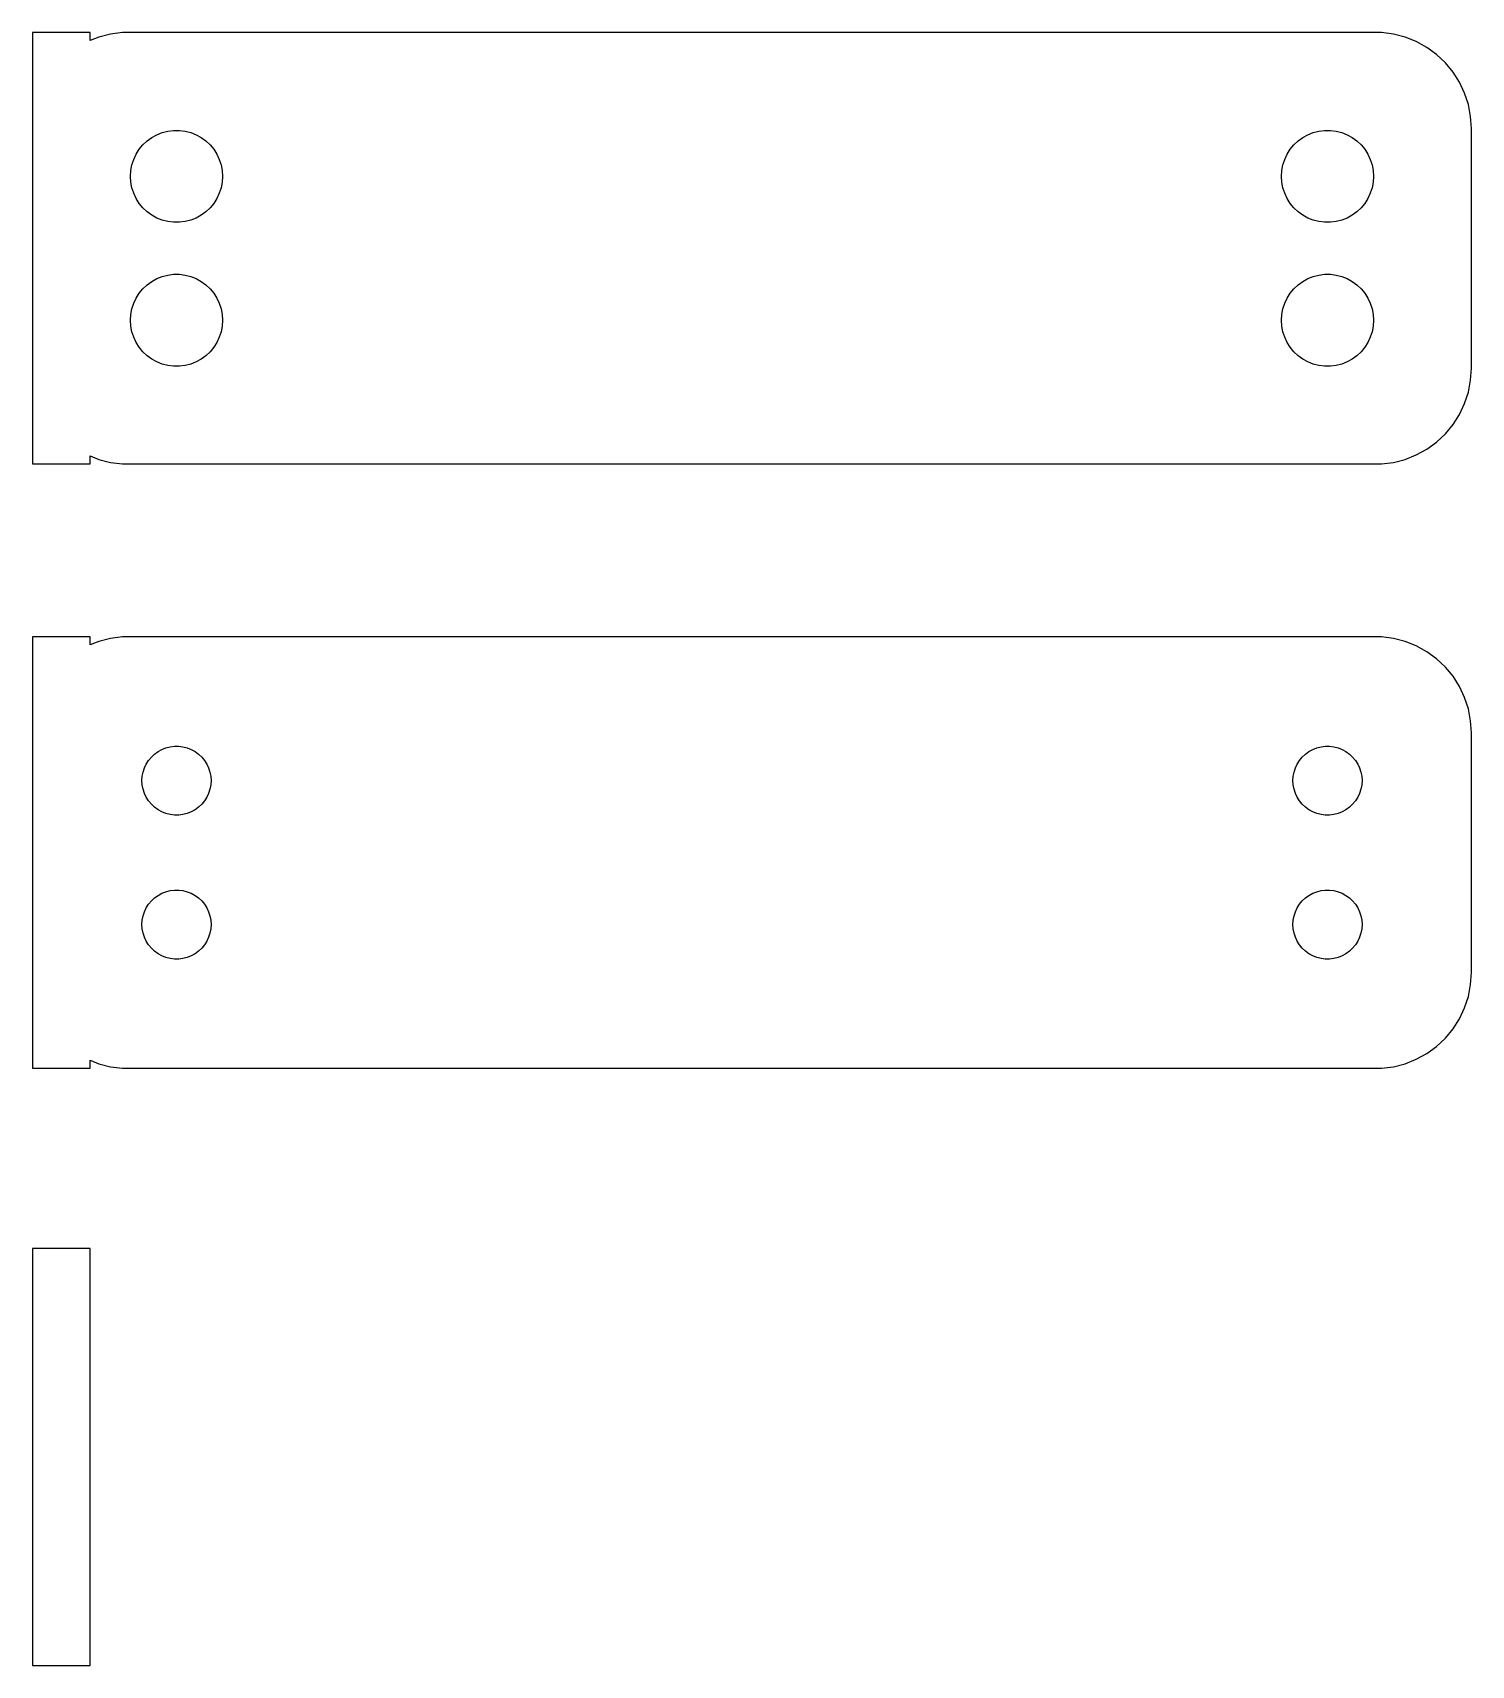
# Model space of a CAD drawing. Header units: metres. Extents: x -37.5 to 37.5, y -10.9 to 74.2.
import ezdxf

# ---------------------------------------------------------------- set-up
doc = ezdxf.new("R2010")
doc.units = ezdxf.units.M

msp = doc.modelspace()

# ---------------------------------------------------------------- linework, layer by layer
for p, q in [((-34.5, 74.2401), (-37.5, 74.2401)), ((-37.5, 74.2401), (-37.5, 51.7599)), ((-34.5, 73.8252), (-34.5, 74.2401)), ((-33.4369, 74.1614), (-34.0451, 74.0053)), ((-32.8139, 74.2401), (-33.4369, 74.1614)), ((32.8139, 74.2401), (-32.8139, 74.2401)), ((33.4369, 74.1614), (32.8139, 74.2401)), ((34.0451, 74.0053), (33.4369, 74.1614)), ((-34.0451, 74.0053), (-34.5, 73.8252)), ((34.6289, 73.7741), (34.0451, 74.0053)), ((35.1791, 73.4716), (34.6289, 73.7741)), ((35.6871, 73.1026), (35.1791, 73.4716)), ((36.1448, 72.6727), (35.6871, 73.1026)), ((36.5451, 72.1889), (36.1448, 72.6727)), ((36.8815, 71.6588), (36.5451, 72.1889)), ((37.1489, 71.0906), (36.8815, 71.6588)), ((37.3429, 70.4934), (37.1489, 71.0906)), ((37.4606, 69.8767), (37.3429, 70.4934)), ((37.5, 69.25), (37.4606, 69.8767)), ((-31.0219, 68.9216), (-30.7416, 69.0325)), ((-30.7416, 69.0325), (-30.4497, 69.1075)), ((-30.4497, 69.1075), (-30.1507, 69.1453)), ((-30.1507, 69.1453), (-29.8493, 69.1453)), ((-29.8493, 69.1453), (-29.5503, 69.1075)), ((-29.5503, 69.1075), (-29.2583, 69.0325)), ((-29.2583, 69.0325), (-28.9781, 68.9216)), ((28.9781, 68.9216), (29.2583, 69.0325)), ((29.2583, 69.0325), (29.5503, 69.1075)), ((29.5503, 69.1075), (29.8493, 69.1453)), ((29.8493, 69.1453), (30.1507, 69.1453)), ((30.1507, 69.1453), (30.4497, 69.1075)), ((30.4497, 69.1075), (30.7416, 69.0325)), ((30.7416, 69.0325), (31.0219, 68.9216)), ((37.5, 56.75), (37.5, 69.25)), ((-32.1031, 67.9062), (-31.9416, 68.1607)), ((-31.9416, 68.1607), (-31.7495, 68.3929)), ((-31.7495, 68.3929), (-31.5298, 68.5992)), ((-31.5298, 68.5992), (-31.286, 68.7764)), ((-31.286, 68.7764), (-31.0219, 68.9216)), ((-28.9781, 68.9216), (-28.714, 68.7764)), ((-28.714, 68.7764), (-28.4702, 68.5992)), ((-28.4702, 68.5992), (-28.2505, 68.3929)), ((-28.2505, 68.3929), (-28.0583, 68.1607)), ((-28.0583, 68.1607), (-27.8969, 67.9062)), ((27.8969, 67.9062), (28.0583, 68.1607)), ((28.0583, 68.1607), (28.2505, 68.3929)), ((28.2505, 68.3929), (28.4702, 68.5992)), ((28.4702, 68.5992), (28.714, 68.7764)), ((28.714, 68.7764), (28.9781, 68.9216)), ((31.0219, 68.9216), (31.286, 68.7764)), ((31.286, 68.7764), (31.5298, 68.5992)), ((31.5298, 68.5992), (31.7495, 68.3929)), ((31.7495, 68.3929), (31.9416, 68.1607)), ((31.9416, 68.1607), (32.1031, 67.9062)), ((-32.3811, 67.0508), (-32.3246, 67.3468)), ((-32.3246, 67.3468), (-32.2315, 67.6335)), ((-32.2315, 67.6335), (-32.1031, 67.9062)), ((-27.8969, 67.9062), (-27.7685, 67.6335)), ((-27.7685, 67.6335), (-27.6754, 67.3468)), ((-27.6754, 67.3468), (-27.6189, 67.0508)), ((27.6189, 67.0508), (27.6754, 67.3468)), ((27.6754, 67.3468), (27.7685, 67.6335)), ((27.7685, 67.6335), (27.8969, 67.9062)), ((32.1031, 67.9062), (32.2315, 67.6335)), ((32.2315, 67.6335), (32.3246, 67.3468)), ((32.3246, 67.3468), (32.3811, 67.0508)), ((-32.4, 66.75), (-32.3811, 67.0508)), ((-32.3811, 66.4492), (-32.4, 66.75)), ((-32.3246, 66.1531), (-32.3811, 66.4492)), ((-27.6189, 66.4492), (-27.6754, 66.1531)), ((-27.6189, 67.0508), (-27.6, 66.75)), ((-27.6, 66.75), (-27.6189, 66.4492)), ((27.6, 66.75), (27.6189, 67.0508)), ((27.6189, 66.4492), (27.6, 66.75)), ((27.6754, 66.1531), (27.6189, 66.4492)), ((32.3811, 66.4492), (32.3246, 66.1531)), ((32.3811, 67.0508), (32.4, 66.75)), ((32.4, 66.75), (32.3811, 66.4492)), ((-32.2315, 65.8665), (-32.3246, 66.1531)), ((-32.1031, 65.5938), (-32.2315, 65.8665)), ((-31.9416, 65.3393), (-32.1031, 65.5938)), ((-27.8969, 65.5938), (-28.0583, 65.3393)), ((-27.7685, 65.8665), (-27.8969, 65.5938)), ((-27.6754, 66.1531), (-27.7685, 65.8665)), ((27.7685, 65.8665), (27.6754, 66.1531)), ((27.8969, 65.5938), (27.7685, 65.8665)), ((28.0583, 65.3393), (27.8969, 65.5938)), ((32.1031, 65.5938), (31.9416, 65.3393)), ((32.2315, 65.8665), (32.1031, 65.5938)), ((32.3246, 66.1531), (32.2315, 65.8665)), ((-31.7495, 65.1071), (-31.9416, 65.3393)), ((-31.5298, 64.9008), (-31.7495, 65.1071)), ((-31.286, 64.7236), (-31.5298, 64.9008)), ((-31.0219, 64.5784), (-31.286, 64.7236)), ((-28.714, 64.7236), (-28.9781, 64.5784)), ((-28.4702, 64.9008), (-28.714, 64.7236)), ((-28.2505, 65.1071), (-28.4702, 64.9008)), ((-28.0583, 65.3393), (-28.2505, 65.1071)), ((28.2505, 65.1071), (28.0583, 65.3393)), ((28.4702, 64.9008), (28.2505, 65.1071)), ((28.714, 64.7236), (28.4702, 64.9008)), ((28.9781, 64.5784), (28.714, 64.7236)), ((31.286, 64.7236), (31.0219, 64.5784)), ((31.5298, 64.9008), (31.286, 64.7236)), ((31.7495, 65.1071), (31.5298, 64.9008)), ((31.9416, 65.3393), (31.7495, 65.1071)), ((-30.7416, 64.4675), (-31.0219, 64.5784)), ((-30.4497, 64.3925), (-30.7416, 64.4675)), ((-30.1507, 64.3547), (-30.4497, 64.3925)), ((-29.8493, 64.3547), (-30.1507, 64.3547)), ((-29.5503, 64.3925), (-29.8493, 64.3547)), ((-29.2583, 64.4675), (-29.5503, 64.3925)), ((-28.9781, 64.5784), (-29.2583, 64.4675)), ((29.2583, 64.4675), (28.9781, 64.5784)), ((29.5503, 64.3925), (29.2583, 64.4675)), ((29.8493, 64.3547), (29.5503, 64.3925)), ((30.1507, 64.3547), (29.8493, 64.3547)), ((30.4497, 64.3925), (30.1507, 64.3547)), ((30.7416, 64.4675), (30.4497, 64.3925)), ((31.0219, 64.5784), (30.7416, 64.4675)), ((-31.5298, 61.0992), (-31.286, 61.2764)), ((-31.286, 61.2764), (-31.0219, 61.4216)), ((-31.0219, 61.4216), (-30.7416, 61.5325)), ((-30.7416, 61.5325), (-30.4497, 61.6075)), ((-30.4497, 61.6075), (-30.1507, 61.6453)), ((-30.1507, 61.6453), (-29.8493, 61.6453)), ((-29.8493, 61.6453), (-29.5503, 61.6075)), ((-29.5503, 61.6075), (-29.2583, 61.5325)), ((-29.2583, 61.5325), (-28.9781, 61.4216)), ((-28.9781, 61.4216), (-28.714, 61.2764)), ((-28.714, 61.2764), (-28.4702, 61.0992)), ((28.4702, 61.0992), (28.714, 61.2764)), ((28.714, 61.2764), (28.9781, 61.4216)), ((28.9781, 61.4216), (29.2583, 61.5325)), ((29.2583, 61.5325), (29.5503, 61.6075)), ((29.5503, 61.6075), (29.8493, 61.6453)), ((29.8493, 61.6453), (30.1507, 61.6453)), ((30.1507, 61.6453), (30.4497, 61.6075)), ((30.4497, 61.6075), (30.7416, 61.5325)), ((30.7416, 61.5325), (31.0219, 61.4216)), ((31.0219, 61.4216), (31.286, 61.2764)), ((31.286, 61.2764), (31.5298, 61.0992)), ((-32.1031, 60.4062), (-31.9416, 60.6607)), ((-31.9416, 60.6607), (-31.7495, 60.8929)), ((-31.7495, 60.8929), (-31.5298, 61.0992)), ((-28.4702, 61.0992), (-28.2505, 60.8929)), ((-28.2505, 60.8929), (-28.0583, 60.6607)), ((-28.0583, 60.6607), (-27.8969, 60.4062)), ((27.8969, 60.4062), (28.0583, 60.6607)), ((28.0583, 60.6607), (28.2505, 60.8929)), ((28.2505, 60.8929), (28.4702, 61.0992)), ((31.5298, 61.0992), (31.7495, 60.8929)), ((31.7495, 60.8929), (31.9416, 60.6607)), ((31.9416, 60.6607), (32.1031, 60.4062)), ((-32.3811, 59.5508), (-32.3246, 59.8469)), ((-32.3246, 59.8469), (-32.2315, 60.1335)), ((-32.2315, 60.1335), (-32.1031, 60.4062)), ((-27.8969, 60.4062), (-27.7685, 60.1335)), ((-27.7685, 60.1335), (-27.6754, 59.8469)), ((-27.6754, 59.8469), (-27.6189, 59.5508)), ((27.6189, 59.5508), (27.6754, 59.8469)), ((27.6754, 59.8469), (27.7685, 60.1335)), ((27.7685, 60.1335), (27.8969, 60.4062)), ((32.1031, 60.4062), (32.2315, 60.1335)), ((32.2315, 60.1335), (32.3246, 59.8469)), ((32.3246, 59.8469), (32.3811, 59.5508)), ((-32.4, 59.25), (-32.3811, 59.5508)), ((-32.3811, 58.9492), (-32.4, 59.25)), ((-32.3246, 58.6532), (-32.3811, 58.9492)), ((-27.6189, 58.9492), (-27.6754, 58.6532)), ((-27.6189, 59.5508), (-27.6, 59.25)), ((-27.6, 59.25), (-27.6189, 58.9492)), ((27.6, 59.25), (27.6189, 59.5508)), ((27.6189, 58.9492), (27.6, 59.25)), ((27.6754, 58.6532), (27.6189, 58.9492)), ((32.3811, 58.9492), (32.3246, 58.6532)), ((32.3811, 59.5508), (32.4, 59.25)), ((32.4, 59.25), (32.3811, 58.9492)), ((-32.2315, 58.3665), (-32.3246, 58.6532)), ((-32.1031, 58.0938), (-32.2315, 58.3665)), ((-31.9416, 57.8393), (-32.1031, 58.0938)), ((-27.8969, 58.0938), (-28.0583, 57.8393)), ((-27.7685, 58.3665), (-27.8969, 58.0938)), ((-27.6754, 58.6532), (-27.7685, 58.3665)), ((27.7685, 58.3665), (27.6754, 58.6532)), ((27.8969, 58.0938), (27.7685, 58.3665)), ((28.0583, 57.8393), (27.8969, 58.0938)), ((32.1031, 58.0938), (31.9416, 57.8393)), ((32.2315, 58.3665), (32.1031, 58.0938)), ((32.3246, 58.6532), (32.2315, 58.3665)), ((-31.7495, 57.6071), (-31.9416, 57.8393)), ((-31.5298, 57.4008), (-31.7495, 57.6071)), ((-31.286, 57.2236), (-31.5298, 57.4008)), ((-31.0219, 57.0784), (-31.286, 57.2236)), ((-30.7416, 56.9675), (-31.0219, 57.0784)), ((-28.9781, 57.0784), (-29.2583, 56.9675)), ((-28.714, 57.2236), (-28.9781, 57.0784)), ((-28.4702, 57.4008), (-28.714, 57.2236)), ((-28.2505, 57.6071), (-28.4702, 57.4008)), ((-28.0583, 57.8393), (-28.2505, 57.6071)), ((28.2505, 57.6071), (28.0583, 57.8393)), ((28.4702, 57.4008), (28.2505, 57.6071)), ((28.714, 57.2236), (28.4702, 57.4008)), ((28.9781, 57.0784), (28.714, 57.2236)), ((29.2583, 56.9675), (28.9781, 57.0784)), ((31.0219, 57.0784), (30.7416, 56.9675)), ((31.286, 57.2236), (31.0219, 57.0784)), ((31.5298, 57.4008), (31.286, 57.2236)), ((31.7495, 57.6071), (31.5298, 57.4008)), ((31.9416, 57.8393), (31.7495, 57.6071)), ((-30.4497, 56.8925), (-30.7416, 56.9675)), ((-30.1507, 56.8547), (-30.4497, 56.8925)), ((-29.8493, 56.8547), (-30.1507, 56.8547)), ((-29.5503, 56.8925), (-29.8493, 56.8547)), ((-29.2583, 56.9675), (-29.5503, 56.8925)), ((29.5503, 56.8925), (29.2583, 56.9675)), ((29.8493, 56.8547), (29.5503, 56.8925)), ((30.1507, 56.8547), (29.8493, 56.8547)), ((30.4497, 56.8925), (30.1507, 56.8547)), ((30.7416, 56.9675), (30.4497, 56.8925)), ((37.4606, 56.1233), (37.5, 56.75)), ((37.1489, 54.9094), (37.3429, 55.5066)), ((37.3429, 55.5066), (37.4606, 56.1233)), ((36.8815, 54.3412), (37.1489, 54.9094)), ((36.1448, 53.3273), (36.5451, 53.8111)), ((36.5451, 53.8111), (36.8815, 54.3412)), ((35.1791, 52.5284), (35.6871, 52.8974)), ((35.6871, 52.8974), (36.1448, 53.3273)), ((-34.5, 52.1748), (-34.0451, 51.9947)), ((-34.5, 51.7599), (-34.5, 52.1748)), ((-34.0451, 51.9947), (-33.4369, 51.8386)), ((33.4369, 51.8386), (34.0451, 51.9947)), ((34.0451, 51.9947), (34.6289, 52.2259)), ((34.6289, 52.2259), (35.1791, 52.5284)), ((-37.5, 51.7599), (-34.5, 51.7599)), ((-33.4369, 51.8386), (-32.8139, 51.7599)), ((-32.8139, 51.7599), (32.8139, 51.7599)), ((32.8139, 51.7599), (33.4369, 51.8386)), ((-34.5, 42.7401), (-37.5, 42.7401)), ((-37.5, 42.7401), (-37.5, 20.2599)), ((-34.5, 42.3252), (-34.5, 42.7401)), ((-33.4369, 42.6614), (-34.0451, 42.5053)), ((-32.8139, 42.7401), (-33.4369, 42.6614)), ((32.8139, 42.7401), (-32.8139, 42.7401)), ((33.4369, 42.6614), (32.8139, 42.7401)), ((34.0451, 42.5053), (33.4369, 42.6614)), ((-34.0451, 42.5053), (-34.5, 42.3252)), ((34.6289, 42.2741), (34.0451, 42.5053)), ((35.1791, 41.9716), (34.6289, 42.2741)), ((35.6871, 41.6026), (35.1791, 41.9716)), ((36.1448, 41.1727), (35.6871, 41.6026)), ((36.5451, 40.6889), (36.1448, 41.1727)), ((36.8815, 40.1588), (36.5451, 40.6889)), ((37.1489, 39.5906), (36.8815, 40.1588)), ((37.3429, 38.9934), (37.1489, 39.5906)), ((37.4606, 38.3767), (37.3429, 38.9934)), ((37.5, 37.75), (37.4606, 38.3767)), ((37.5, 25.25), (37.5, 37.75)), ((-31.3121, 36.4822), (-31.1474, 36.6369)), ((-31.1474, 36.6369), (-30.9645, 36.7698)), ((-30.9645, 36.7698), (-30.7664, 36.8787)), ((-30.7664, 36.8787), (-30.5562, 36.9619)), ((-30.5562, 36.9619), (-30.3373, 37.0181)), ((-30.3373, 37.0181), (-30.113, 37.0464)), ((-30.113, 37.0464), (-29.887, 37.0464)), ((-29.887, 37.0464), (-29.6627, 37.0181)), ((-29.6627, 37.0181), (-29.4438, 36.9619)), ((-29.4438, 36.9619), (-29.2336, 36.8787)), ((-29.2336, 36.8787), (-29.0355, 36.7698)), ((-29.0355, 36.7698), (-28.8526, 36.6369)), ((-28.8526, 36.6369), (-28.6879, 36.4822)), ((28.6879, 36.4822), (28.8526, 36.6369)), ((28.8526, 36.6369), (29.0355, 36.7698)), ((29.0355, 36.7698), (29.2336, 36.8787)), ((29.2336, 36.8787), (29.4438, 36.9619)), ((29.4438, 36.9619), (29.6627, 37.0181)), ((29.6627, 37.0181), (29.887, 37.0464)), ((29.887, 37.0464), (30.113, 37.0464)), ((30.113, 37.0464), (30.3373, 37.0181)), ((30.3373, 37.0181), (30.5562, 36.9619)), ((30.5562, 36.9619), (30.7664, 36.8787)), ((30.7664, 36.8787), (30.9645, 36.7698)), ((30.9645, 36.7698), (31.1474, 36.6369)), ((31.1474, 36.6369), (31.3121, 36.4822)), ((-31.7434, 35.6976), (-31.6736, 35.9126)), ((-31.6736, 35.9126), (-31.5773, 36.1171)), ((-31.5773, 36.1171), (-31.4562, 36.308)), ((-31.4562, 36.308), (-31.3121, 36.4822)), ((-28.6879, 36.4822), (-28.5438, 36.308)), ((-28.5438, 36.308), (-28.4226, 36.1171)), ((-28.4226, 36.1171), (-28.3264, 35.9126)), ((-28.3264, 35.9126), (-28.2565, 35.6976)), ((28.2565, 35.6976), (28.3264, 35.9126)), ((28.3264, 35.9126), (28.4226, 36.1171)), ((28.4226, 36.1171), (28.5438, 36.308)), ((28.5438, 36.308), (28.6879, 36.4822)), ((31.3121, 36.4822), (31.4562, 36.308)), ((31.4562, 36.308), (31.5773, 36.1171)), ((31.5773, 36.1171), (31.6736, 35.9126)), ((31.6736, 35.9126), (31.7434, 35.6976)), ((-31.8, 35.25), (-31.7858, 35.4756)), ((-31.7858, 35.0244), (-31.8, 35.25)), ((-31.7858, 35.4756), (-31.7434, 35.6976)), ((-31.7434, 34.8024), (-31.7858, 35.0244)), ((-28.2565, 35.6976), (-28.2142, 35.4756)), ((-28.2142, 35.0244), (-28.2565, 34.8024)), ((-28.2142, 35.4756), (-28.2, 35.25)), ((-28.2, 35.25), (-28.2142, 35.0244)), ((28.2, 35.25), (28.2142, 35.4756)), ((28.2142, 35.0244), (28.2, 35.25)), ((28.2142, 35.4756), (28.2565, 35.6976)), ((28.2565, 34.8024), (28.2142, 35.0244)), ((31.7434, 35.6976), (31.7858, 35.4756)), ((31.7858, 35.0244), (31.7434, 34.8024)), ((31.7858, 35.4756), (31.8, 35.25)), ((31.8, 35.25), (31.7858, 35.0244)), ((-31.6736, 34.5874), (-31.7434, 34.8024)), ((-31.5773, 34.3828), (-31.6736, 34.5874)), ((-31.4562, 34.192), (-31.5773, 34.3828)), ((-31.3121, 34.0178), (-31.4562, 34.192)), ((-28.5438, 34.192), (-28.6879, 34.0178)), ((-28.4226, 34.3828), (-28.5438, 34.192)), ((-28.3264, 34.5874), (-28.4226, 34.3828)), ((-28.2565, 34.8024), (-28.3264, 34.5874)), ((28.3264, 34.5874), (28.2565, 34.8024)), ((28.4226, 34.3828), (28.3264, 34.5874)), ((28.5438, 34.192), (28.4226, 34.3828)), ((28.6879, 34.0178), (28.5438, 34.192)), ((31.4562, 34.192), (31.3121, 34.0178)), ((31.5773, 34.3828), (31.4562, 34.192)), ((31.6736, 34.5874), (31.5773, 34.3828)), ((31.7434, 34.8024), (31.6736, 34.5874)), ((-31.1474, 33.8631), (-31.3121, 34.0178)), ((-30.9645, 33.7302), (-31.1474, 33.8631)), ((-30.7664, 33.6213), (-30.9645, 33.7302)), ((-30.5562, 33.5381), (-30.7664, 33.6213)), ((-30.3373, 33.4819), (-30.5562, 33.5381)), ((-30.113, 33.4536), (-30.3373, 33.4819)), ((-29.887, 33.4536), (-30.113, 33.4536)), ((-29.6627, 33.4819), (-29.887, 33.4536)), ((-29.4438, 33.5381), (-29.6627, 33.4819)), ((-29.2336, 33.6213), (-29.4438, 33.5381)), ((-29.0355, 33.7302), (-29.2336, 33.6213)), ((-28.8526, 33.8631), (-29.0355, 33.7302)), ((-28.6879, 34.0178), (-28.8526, 33.8631)), ((28.8526, 33.8631), (28.6879, 34.0178)), ((29.0355, 33.7302), (28.8526, 33.8631)), ((29.2336, 33.6213), (29.0355, 33.7302)), ((29.4438, 33.5381), (29.2336, 33.6213)), ((29.6627, 33.4819), (29.4438, 33.5381)), ((29.887, 33.4536), (29.6627, 33.4819)), ((30.113, 33.4536), (29.887, 33.4536)), ((30.3373, 33.4819), (30.113, 33.4536)), ((30.5562, 33.5381), (30.3373, 33.4819)), ((30.7664, 33.6213), (30.5562, 33.5381)), ((30.9645, 33.7302), (30.7664, 33.6213)), ((31.1474, 33.8631), (30.9645, 33.7302)), ((31.3121, 34.0178), (31.1474, 33.8631)), ((-31.4562, 28.808), (-31.3121, 28.9822)), ((-31.3121, 28.9822), (-31.1474, 29.1369)), ((-31.1474, 29.1369), (-30.9645, 29.2698)), ((-30.9645, 29.2698), (-30.7664, 29.3787)), ((-30.7664, 29.3787), (-30.5562, 29.4619)), ((-30.5562, 29.4619), (-30.3373, 29.5181)), ((-30.3373, 29.5181), (-30.113, 29.5464)), ((-30.113, 29.5464), (-29.887, 29.5464)), ((-29.887, 29.5464), (-29.6627, 29.5181)), ((-29.6627, 29.5181), (-29.4438, 29.4619)), ((-29.4438, 29.4619), (-29.2336, 29.3787)), ((-29.2336, 29.3787), (-29.0355, 29.2698)), ((-29.0355, 29.2698), (-28.8526, 29.1369)), ((-28.8526, 29.1369), (-28.6879, 28.9822)), ((-28.6879, 28.9822), (-28.5438, 28.808)), ((28.5438, 28.808), (28.6879, 28.9822)), ((28.6879, 28.9822), (28.8526, 29.1369)), ((28.8526, 29.1369), (29.0355, 29.2698)), ((29.0355, 29.2698), (29.2336, 29.3787)), ((29.2336, 29.3787), (29.4438, 29.4619)), ((29.4438, 29.4619), (29.6627, 29.5181)), ((29.6627, 29.5181), (29.887, 29.5464)), ((29.887, 29.5464), (30.113, 29.5464)), ((30.113, 29.5464), (30.3373, 29.5181)), ((30.3373, 29.5181), (30.5562, 29.4619)), ((30.5562, 29.4619), (30.7664, 29.3787)), ((30.7664, 29.3787), (30.9645, 29.2698)), ((30.9645, 29.2698), (31.1474, 29.1369)), ((31.1474, 29.1369), (31.3121, 28.9822)), ((31.3121, 28.9822), (31.4562, 28.808)), ((-31.7858, 27.9756), (-31.7434, 28.1976)), ((-31.7434, 28.1976), (-31.6736, 28.4126)), ((-31.6736, 28.4126), (-31.5773, 28.6172)), ((-31.5773, 28.6172), (-31.4562, 28.808)), ((-28.5438, 28.808), (-28.4226, 28.6172)), ((-28.4226, 28.6172), (-28.3264, 28.4126)), ((-28.3264, 28.4126), (-28.2565, 28.1976)), ((-28.2565, 28.1976), (-28.2142, 27.9756)), ((28.2142, 27.9756), (28.2565, 28.1976)), ((28.2565, 28.1976), (28.3264, 28.4126)), ((28.3264, 28.4126), (28.4226, 28.6172)), ((28.4226, 28.6172), (28.5438, 28.808)), ((31.4562, 28.808), (31.5773, 28.6172)), ((31.5773, 28.6172), (31.6736, 28.4126)), ((31.6736, 28.4126), (31.7434, 28.1976)), ((31.7434, 28.1976), (31.7858, 27.9756)), ((-31.8, 27.75), (-31.7858, 27.9756)), ((-31.7858, 27.5244), (-31.8, 27.75)), ((-31.7434, 27.3024), (-31.7858, 27.5244)), ((-31.6736, 27.0874), (-31.7434, 27.3024)), ((-28.2565, 27.3024), (-28.3264, 27.0874)), ((-28.2142, 27.5244), (-28.2565, 27.3024)), ((-28.2142, 27.9756), (-28.2, 27.75)), ((-28.2, 27.75), (-28.2142, 27.5244)), ((28.2, 27.75), (28.2142, 27.9756)), ((28.2142, 27.5244), (28.2, 27.75)), ((28.2565, 27.3024), (28.2142, 27.5244)), ((28.3264, 27.0874), (28.2565, 27.3024)), ((31.7434, 27.3024), (31.6736, 27.0874)), ((31.7858, 27.5244), (31.7434, 27.3024)), ((31.7858, 27.9756), (31.8, 27.75)), ((31.8, 27.75), (31.7858, 27.5244)), ((-31.5773, 26.8829), (-31.6736, 27.0874)), ((-31.4562, 26.692), (-31.5773, 26.8829)), ((-31.3121, 26.5178), (-31.4562, 26.692)), ((-31.1474, 26.3631), (-31.3121, 26.5178)), ((-28.6879, 26.5178), (-28.8526, 26.3631)), ((-28.5438, 26.692), (-28.6879, 26.5178)), ((-28.4226, 26.8829), (-28.5438, 26.692)), ((-28.3264, 27.0874), (-28.4226, 26.8829)), ((28.4226, 26.8829), (28.3264, 27.0874)), ((28.5438, 26.692), (28.4226, 26.8829)), ((28.6879, 26.5178), (28.5438, 26.692)), ((28.8526, 26.3631), (28.6879, 26.5178)), ((31.3121, 26.5178), (31.1474, 26.3631)), ((31.4562, 26.692), (31.3121, 26.5178)), ((31.5773, 26.8829), (31.4562, 26.692)), ((31.6736, 27.0874), (31.5773, 26.8829)), ((-30.9645, 26.2302), (-31.1474, 26.3631)), ((-30.7664, 26.1213), (-30.9645, 26.2302)), ((-30.5562, 26.0381), (-30.7664, 26.1213)), ((-30.3373, 25.9819), (-30.5562, 26.0381)), ((-30.113, 25.9536), (-30.3373, 25.9819)), ((-29.887, 25.9536), (-30.113, 25.9536)), ((-29.6627, 25.9819), (-29.887, 25.9536)), ((-29.4438, 26.0381), (-29.6627, 25.9819)), ((-29.2336, 26.1213), (-29.4438, 26.0381)), ((-29.0355, 26.2302), (-29.2336, 26.1213)), ((-28.8526, 26.3631), (-29.0355, 26.2302)), ((29.0355, 26.2302), (28.8526, 26.3631)), ((29.2336, 26.1213), (29.0355, 26.2302)), ((29.4438, 26.0381), (29.2336, 26.1213)), ((29.6627, 25.9819), (29.4438, 26.0381)), ((29.887, 25.9536), (29.6627, 25.9819)), ((30.113, 25.9536), (29.887, 25.9536)), ((30.3373, 25.9819), (30.113, 25.9536)), ((30.5562, 26.0381), (30.3373, 25.9819)), ((30.7664, 26.1213), (30.5562, 26.0381)), ((30.9645, 26.2302), (30.7664, 26.1213)), ((31.1474, 26.3631), (30.9645, 26.2302)), ((37.4606, 24.6233), (37.5, 25.25)), ((37.1489, 23.4094), (37.3429, 24.0066)), ((37.3429, 24.0066), (37.4606, 24.6233)), ((36.8815, 22.8412), (37.1489, 23.4094)), ((36.1448, 21.8273), (36.5451, 22.3111)), ((36.5451, 22.3111), (36.8815, 22.8412)), ((35.1791, 21.0284), (35.6871, 21.3974)), ((35.6871, 21.3974), (36.1448, 21.8273)), ((-34.5, 20.6748), (-34.0451, 20.4947)), ((-34.5, 20.2599), (-34.5, 20.6748)), ((-34.0451, 20.4947), (-33.4369, 20.3386)), ((33.4369, 20.3386), (34.0451, 20.4947)), ((34.0451, 20.4947), (34.6289, 20.7259)), ((34.6289, 20.7259), (35.1791, 21.0284)), ((-37.5, 20.2599), (-34.5, 20.2599)), ((-33.4369, 20.3386), (-32.8139, 20.2599)), ((-32.8139, 20.2599), (32.8139, 20.2599)), ((32.8139, 20.2599), (33.4369, 20.3386)), ((-34.5, 10.8648), (-37.5, 10.8648)), ((-37.5, 10.8648), (-37.5, -10.8648)), ((-34.5, -10.8648), (-34.5, 10.8648)), ((-37.5, -10.8648), (-34.5, -10.8648))]:
    msp.add_line(p, q)

doc.saveas('drawing.dxf')
